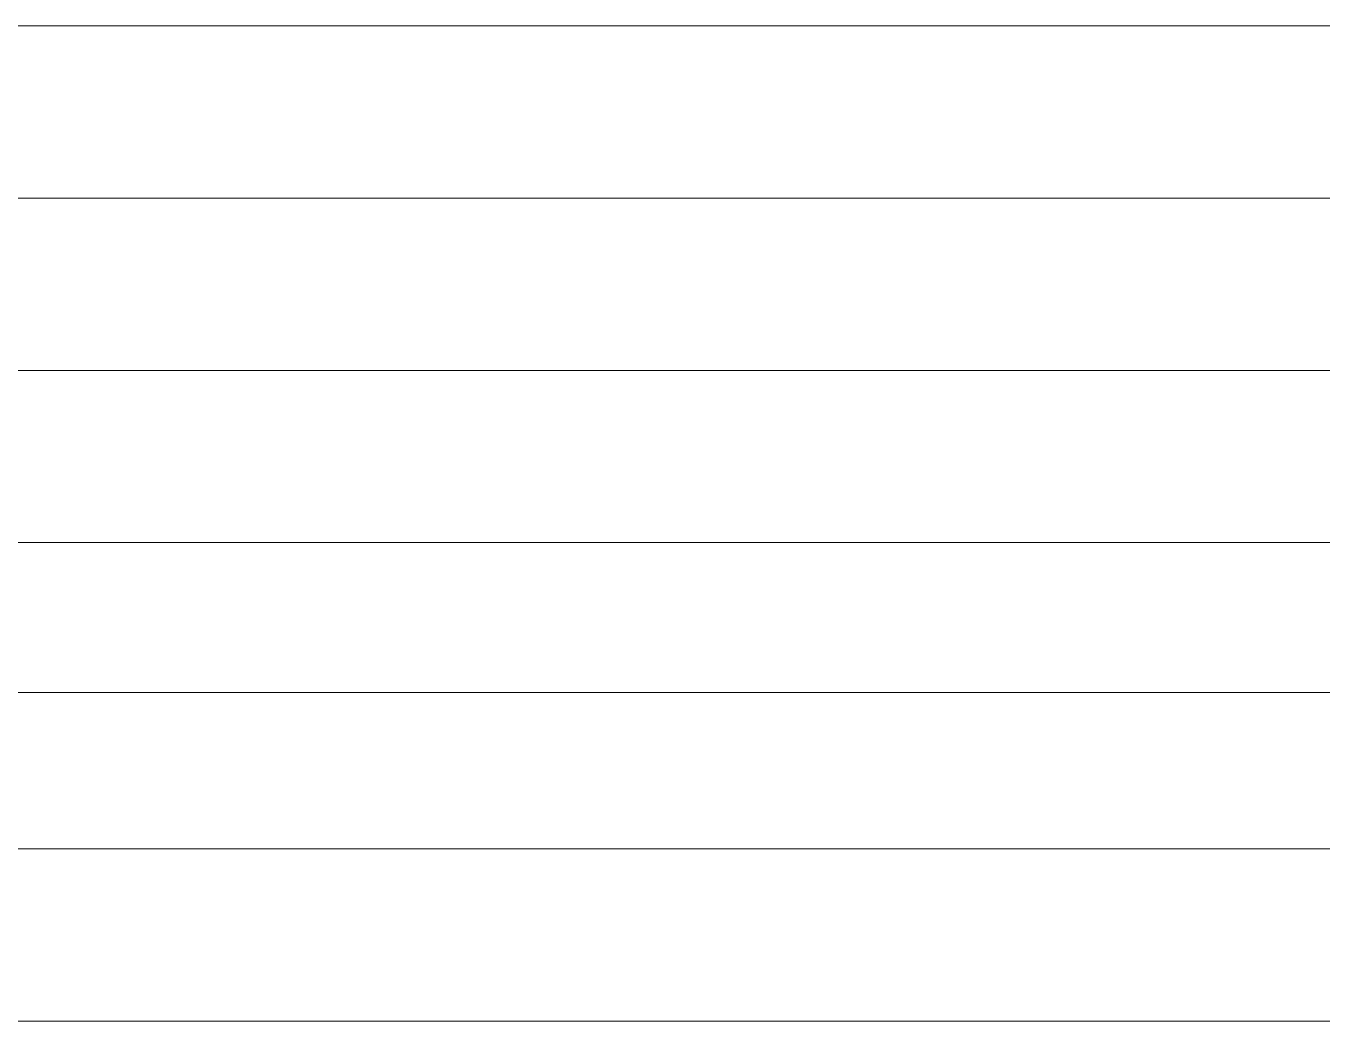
# Model space of a CAD drawing. Header units: millimetres. Extents: x 0 to 840, y 0 to 594.
# Drawn here: x 536.42 to 549.53, y 245.18 to 255.25 of the extents above; entities that cross this region are included whole.
import ezdxf

# ---------------------------------------------------------------- set-up
doc = ezdxf.new("R2010")
doc.units = ezdxf.units.MM
doc.linetypes.add('K5LT_THIN_INCLUDED_TO_HATCHING', pattern=[0])
doc.layers.add('Системный слой', color=7, linetype='Continuous')

msp = doc.modelspace()

# ---------------------------------------------------------------- linework, layer by layer
at = {"layer": 'Системный слой', "color": 7, "linetype": 'K5LT_THIN_INCLUDED_TO_HATCHING', "lineweight": 18}
for p, q in [((566.82904, 255.24514), (524.67154, 255.24514)), ((566.82904, 253.50389), (524.67154, 253.50389)), ((566.82904, 251.76264), (524.67154, 251.76264)), ((566.82904, 250.02139), (524.67154, 250.02139)), ((566.82904, 250.02139), (524.67154, 250.02139)), ((524.67154, 248.50548), (566.8328, 248.50548)), ((566.82904, 246.92389), (524.67154, 246.92389)), ((566.82904, 245.18264), (524.67154, 245.18264))]:
    msp.add_line(p, q, dxfattribs=at)

doc.saveas('drawing.dxf')
